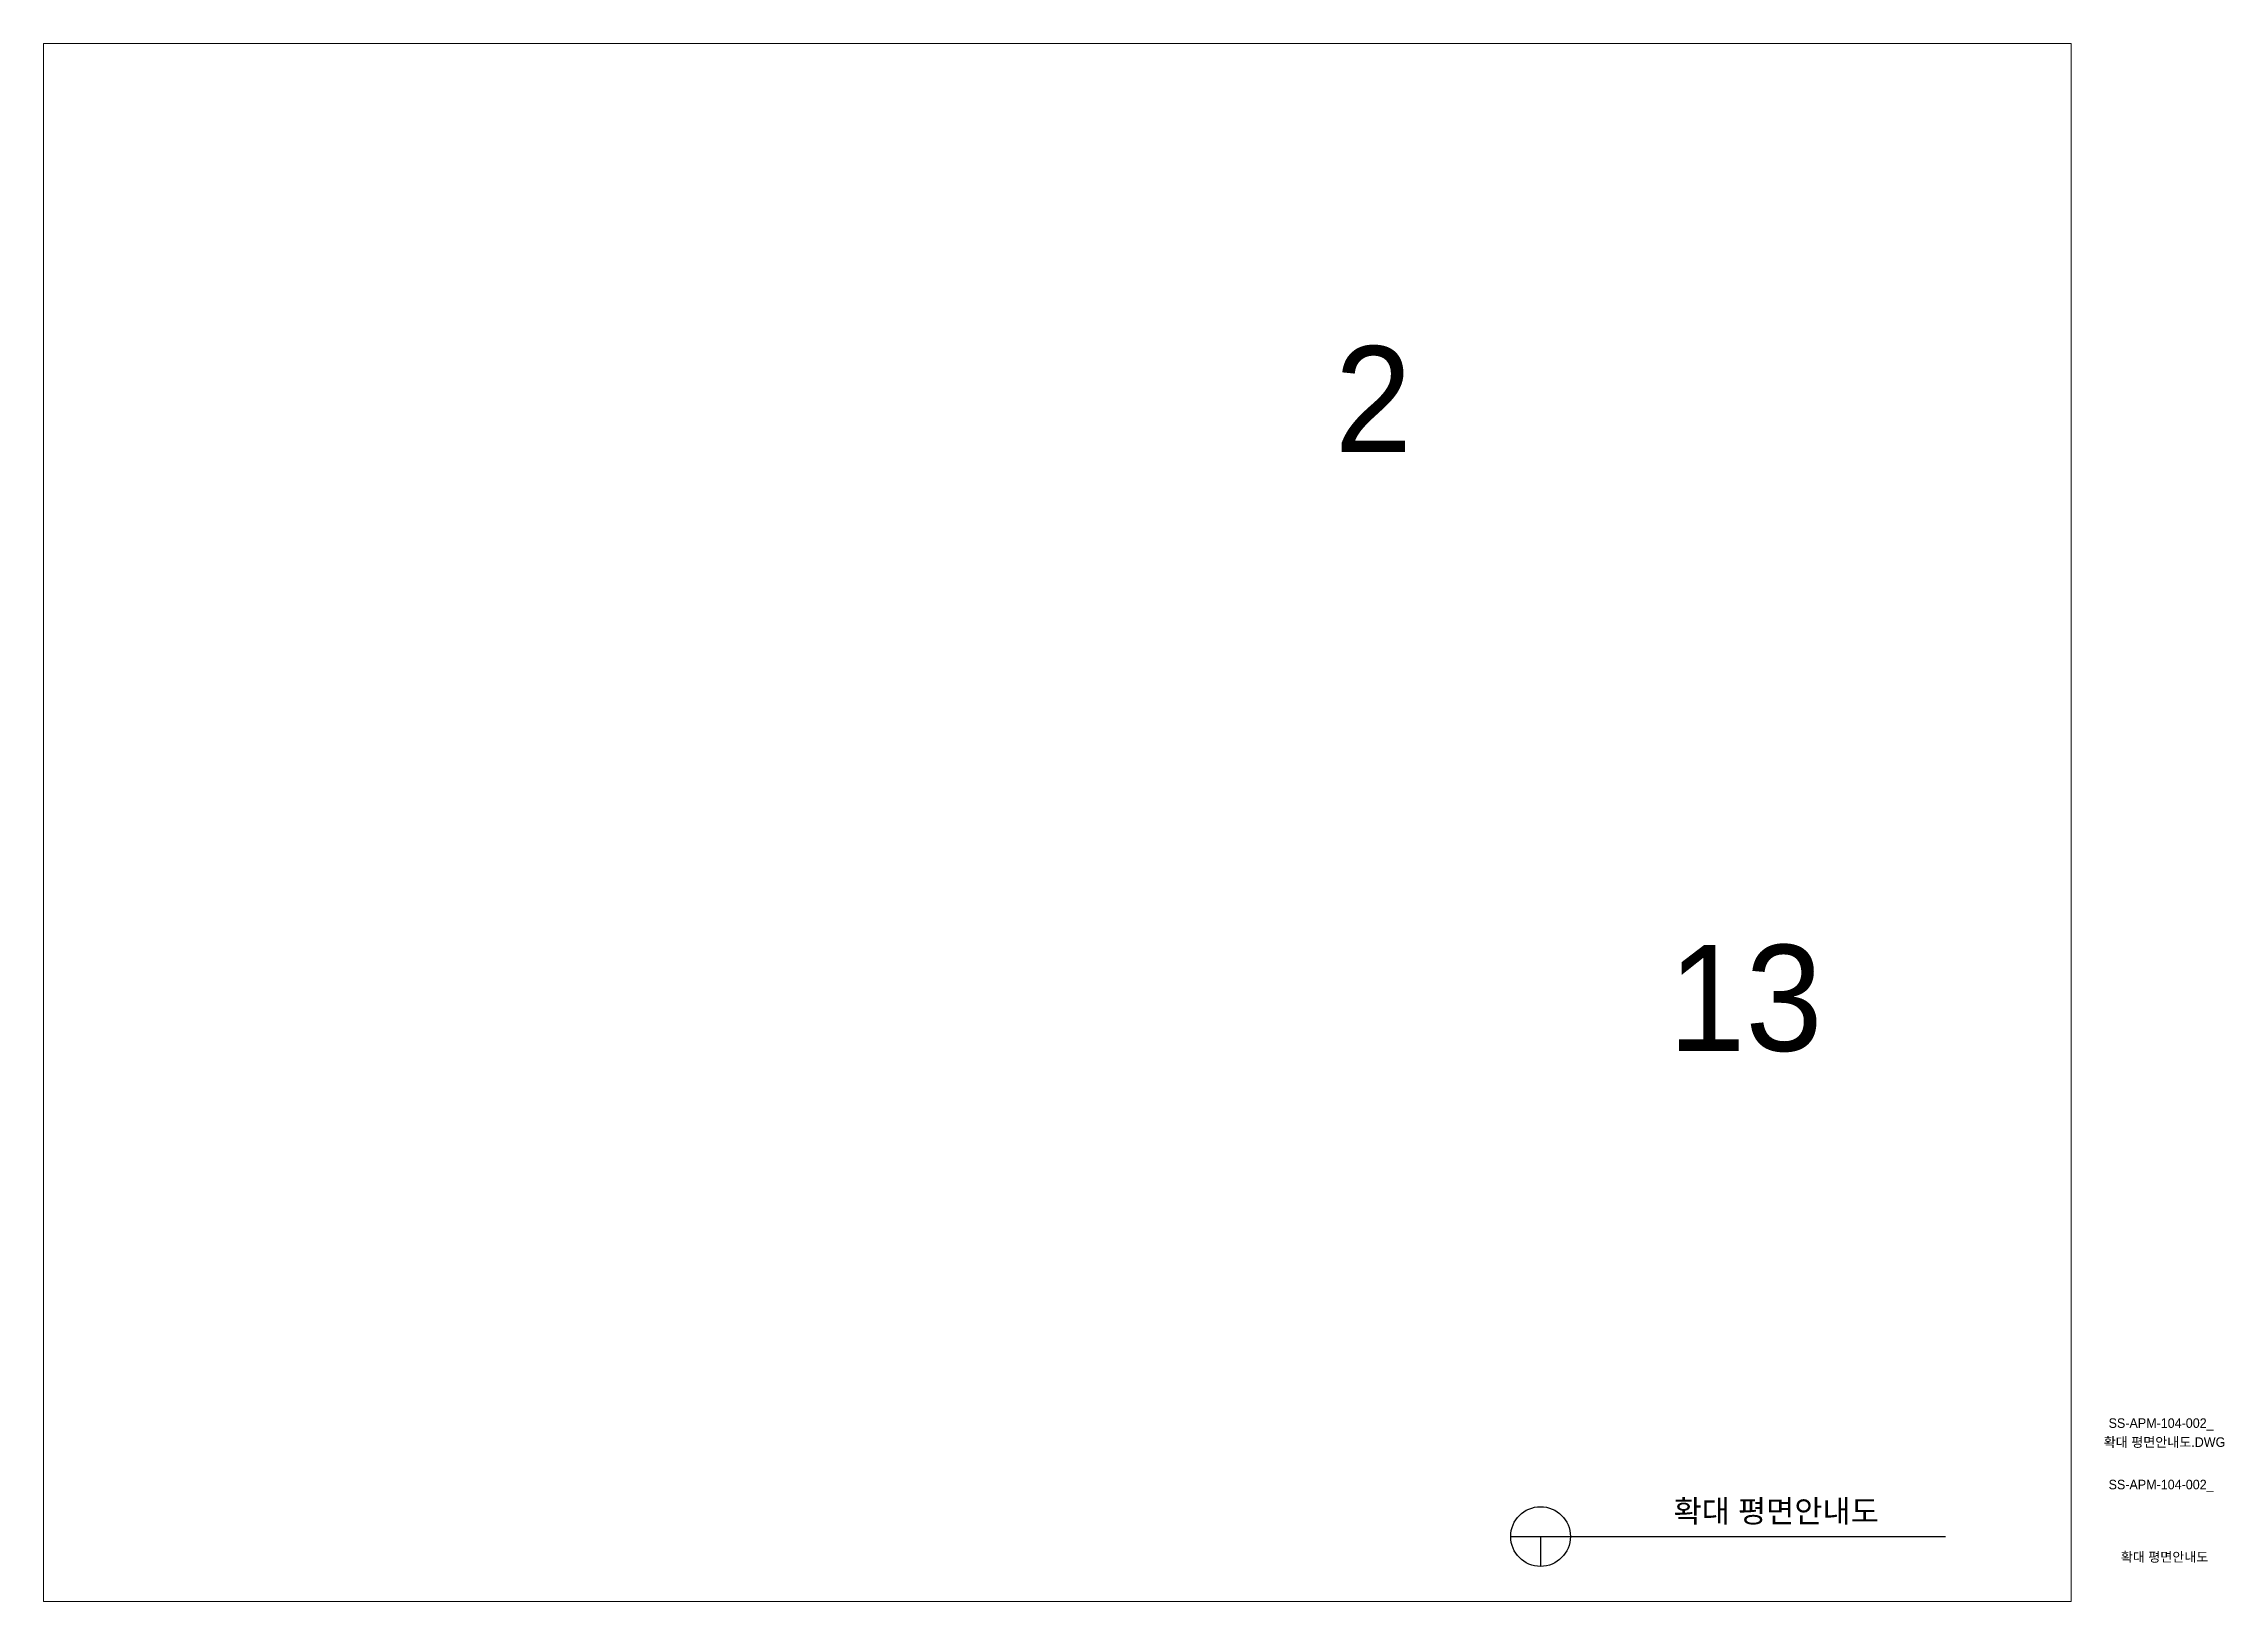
# Paper-space layout '배치1' of a CAD drawing. Header units: millimetres. Extents: x 15 to 404, y 9 to 287.
# The model-space entities are those that its viewports show. They can reach past a viewport. Long polylines and large blocks are cut down to what shows.
import ezdxf
from ezdxf.enums import TextEntityAlignment as Align

# ---------------------------------------------------------------- set-up
doc = ezdxf.new("R2010")
doc.units = ezdxf.units.MM
for name, color, linetype in [('BORD', 7, 'Continuous'), ('TEXT', 3, 'Continuous'), ('U-CITY-BORD-A3-2000-TEXT', 1, 'Continuous')]:
    doc.layers.add(name, color=color, linetype=linetype)
doc.styles.add('HY헤드라인M', font='H2HDRM.TTF')

msp = doc.modelspace()

# ---------------------------------------------------------------- texts
at = {"layer": 'U-CITY-BORD-A3-2000-TEXT', "style": 'HY헤드라인M'}
for s, p in [('2', (219762.2, 274839, 16)), ('13', (220078.2, 274330.5, 16))]:
    msp.add_text(s, height=90, dxfattribs=at).set_placement(p, align=Align.MIDDLE_CENTER)

psp = doc.layouts.new('배치1')

# ---------------------------------------------------------------- linework, layer by layer
at = {"layer": 'BORD'}
for p, q in [((276.52, 20.82), (354.03, 20.82)), ((281.84, 20.82), (281.84, 15.5))]:
    psp.add_line(p, q, dxfattribs=at)
psp.add_circle((281.84, 20.82), 5.32, dxfattribs=at)

# ---------------------------------------------------------------- texts
at = {"layer": 'TEXT', "style": 'HY헤드라인M'}
for s, height, p in [('SS-APM-104-002_', 1.7054, (392.46, 40.81)), ('확대 평면안내도.DWG', 1.7054, (393.07, 37.68)), ('SS-APM-104-002_', 1.7054, (392.46, 29.86)), ('확대 평면안내도', 1.705, (393.07, 17.21))]:
    psp.add_text(s, height=height, dxfattribs=at).set_placement(p, align=Align.MIDDLE)
psp.add_text('확대 평면안내도', height=4, dxfattribs=at).set_placement((305.55, 23.34))

# ---------------------------------------------------------------- viewports
at = {"layer": '0'}
psp.add_viewport(center=(195.71, 148.13), size=(361.42, 277.7446), view_center_point=(219493.92, 274479.47), view_height=1323.049, dxfattribs=at)

doc.saveas('drawing.dxf')
